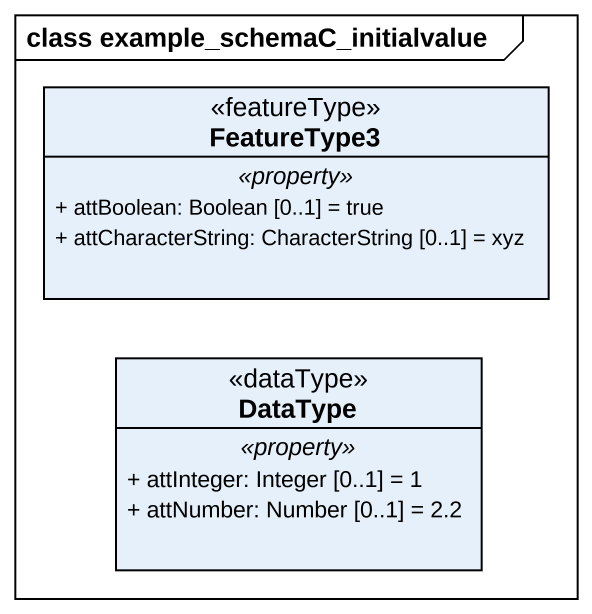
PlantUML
@startuml
mainframe class example_schemaC_initialvalue
hide circle
hide empty members
skinparam classAttributeIconSize 0
class FeatureType3 <<featureType>> {
  .. <<property>> ..
  + attBoolean: Boolean [0..1] = true
  + attCharacterString: CharacterString [0..1] = xyz
}
class DataType <<dataType>> {
  .. <<property>> ..
  + attInteger: Integer [0..1] = 1
  + attNumber: Number [0..1] = 2.2
}
@enduml
